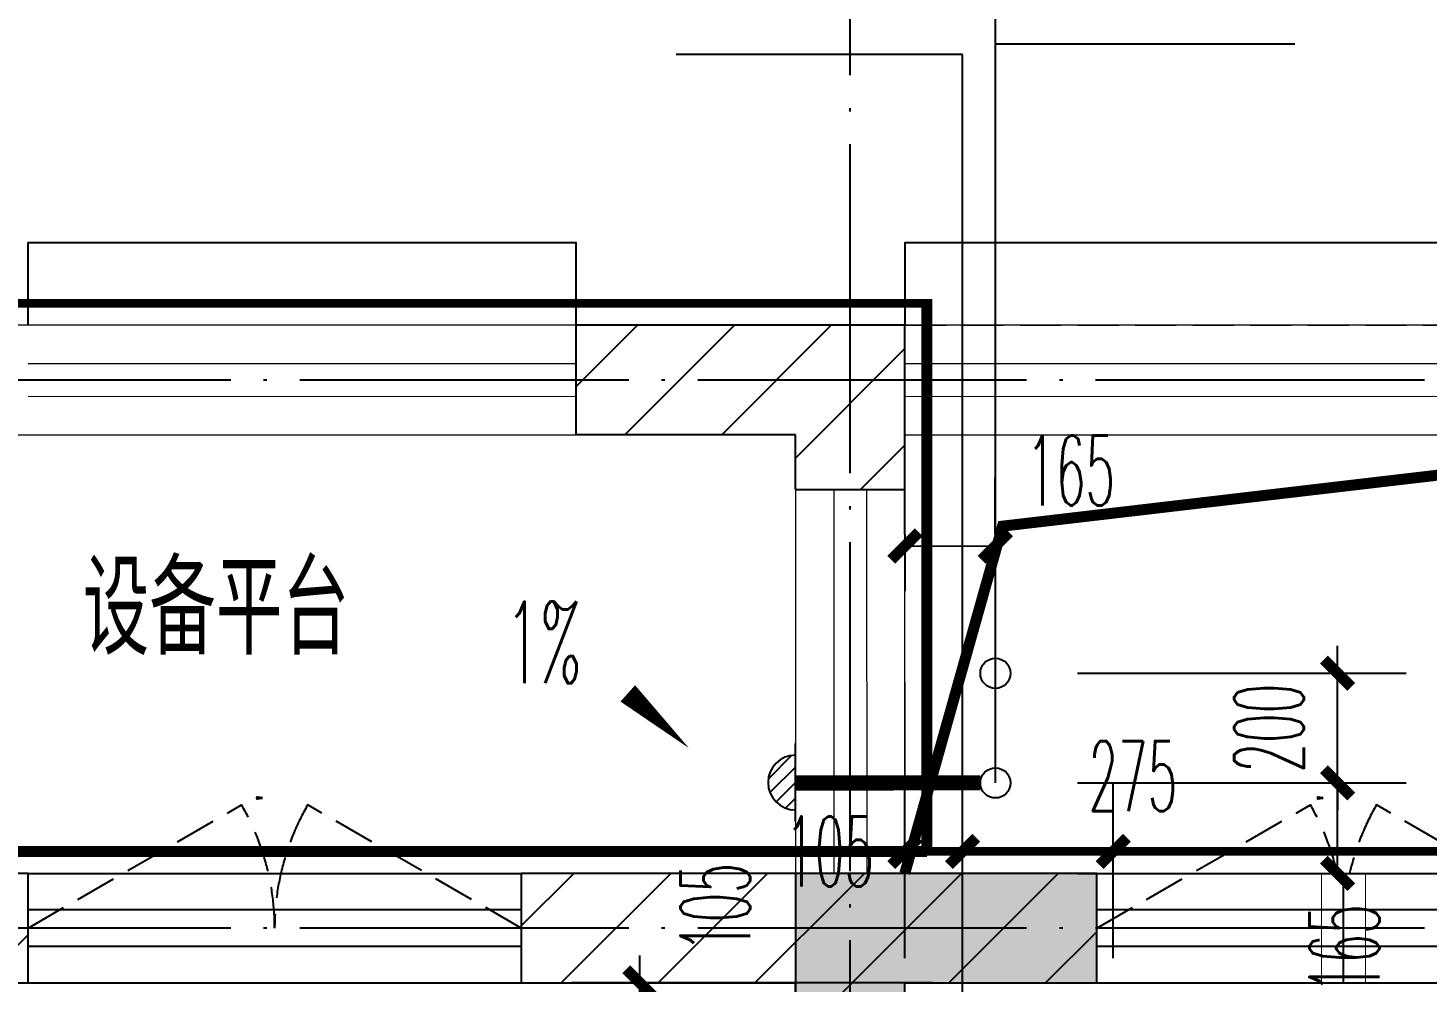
# Model space of a CAD drawing. Extents: x 27938 to 1507990, y 110129 to 923079.
# Drawn here: x 1218264 to 1220818, y 589824 to 591566 of the extents above; entities that cross this region are included whole.
import ezdxf

# ---------------------------------------------------------------- set-up
doc = ezdxf.new("R2010")
doc.units = 0
doc.header["$LTSCALE"] = 1000
doc.header["$MEASUREMENT"] = 0
doc.linetypes.add('DASH', pattern=[0.35, 0.25, -0.1])
doc.linetypes.add('DOTE', pattern=[2.4200000000000004, 2, -0.2, 0.02, -0.2])
for name, color, linetype in [('----建筑底图', 8, 'Continuous'), ('COLUMN', 9, 'Continuous'), ('DIM_SYMB', 3, 'Continuous'), ('DIM_废水', 31, 'Continuous'), ('DIM_污水', 2, 'Continuous'), ('DIM_雨水', 4, 'Continuous'), ('DOTE', 1, 'Continuous'), ('LVTRY', 6, 'Continuous'), ('PIPE-废水', 31, 'TG_F'), ('PUB_HATCH', 8, 'Continuous'), ('PUB_TEXT', 4, 'Continuous'), ('VPIPE-凝结', 150, 'N'), ('VPIPE-废水', 31, 'Continuous'), ('VPIPE-雨水', 4, 'Y'), ('WALL', 9, 'Continuous'), ('WINDOW', 4, 'Continuous'), ('WINDOW_TEXT', 7, 'Continuous'), ('机电标识类', 1, 'Continuous'), ('看线', 251, 'Continuous')]:
    doc.layers.add(name, color=color, linetype=linetype)
doc.layers.add('S-L主梁线', color=4, linetype='DASH', plot=False)
for name, color, linetype, lineweight in [('平面-排水沟', 86, 'Continuous', 15), ('平面-栏杆', 135, 'Continuous', 15), ('平面-看线', 45, 'Continuous', 15), ('平面-空调室内机', 176, 'Continuous', 9), ('空调', 76, 'Continuous', 13)]:
    doc.layers.add(name, color=color, linetype=linetype, lineweight=lineweight)
doc.styles.add('_TCH_DIM', font='SIMPLEX.shx', dxfattribs={"width": 0.7, "bigfont": 'GBCBIG.shx'})
doc.styles.add('_TCH_DIM_T3', font='SIMPLEX.shx', dxfattribs={"width": 0.4941176470588236, "bigfont": 'GBCBIG.shx'})
doc.styles.add('_TCH_WINDOW', font='SIMPLEX.shx', dxfattribs={"width": 0.7, "height": 3.5, "bigfont": 'GBCBIG.shx'})
doc.styles.get("Standard").update_dxf_attribs({"font": 'gbenor.shx', "bigfont": 'gbcbig.shx'})
doc.styles.add('TG_LINETYPE', font='SIMPLEX', dxfattribs={"width": 0.8, "height": 3, "bigfont": 'HZTXT'})
doc.linetypes.add('N', pattern='A,3,-0.2,["N",Standard,S=0.25,R=0,X=-0.1,Y=-0.115],-0.2', length=3.4)
doc.linetypes.add('TG_F', pattern='A,2,-0.3,["F",TG_LINETYPE,S=0.1,R=0,X=-0.23,Y=-0.15],0', length=2.3)
doc.linetypes.add('Y', pattern='A,3,-0.2,["Y",Standard,S=0.25,R=0,X=-0.1,Y=-0.115],-0.2', length=3.4)
doc.dimstyles.new('_TWT_ARCH&&50', dxfattribs={"dimtxt": 127.5, "dimasz": 50, "dimexe": 125, "dimexo": 150, "dimgap": 61.25000000000001, "dimtad": 1, "dimdec": 0, "dimzin": 0, "dimdsep": 46, "dimtxsty": '_TCH_DIM_T3', "dimblk": 'ARCHTICK', "dimcen": 0.09, "dimclrt": 7, "dimazin": 2, "dimtfac": 1, "dimtdec": 0, "dimtix": 1, "dimtmove": 2, "dimatfit": 3, "dimfxl": 1, "dimtolj": 1, "dimtzin": 0, "dimarcsym": 0})
pattern_1 = [(45, (0, 89.755675), (-88.38838300365748, 88.3883830036575), [])]

# ---------------------------------------------------------------- blocks, each defined once
blk = doc.blocks.new('GFDGFSDFGD')
at = {"layer": 'PUB_HATCH'}
blk.add_hatch(color=256, dxfattribs=at).paths.add_polyline_path([(439566.4865317799, 373023.7243817647), (439016.5711227141, 373023.7242364523), (439016.5716928639, 372023.7232685714), (439216.5708743546, 372023.7239847798), (439216.5708215295, 372823.7236273639), (439566.4864635121, 372823.7234225881)])
at = {"layer": 'COLUMN', "color": 6}
for p, q in [((439566.4865317799, 373023.7243817647), (439016.5711227141, 373023.7242364523)), ((439016.5711227141, 373023.7242364523), (439016.5716928639, 372023.7232685714)), ((439566.4864635121, 372823.7234225881), (439566.4865317799, 373023.7243817647))]:
    blk.add_line(p, q, dxfattribs=at)
blk = doc.blocks.new('dongkong')
blk.add_wipeout([(-603756.0415179721, 210770.96306340612), (-603756.0415180603, 210570.80961624245), (-603836.0415181214, 210570.80961593534), (-603836.0415181519, 210770.96306307407)])
at = {"layer": '机电标识类', "color": 250, "linetype": 'DASH', "ltscale": 400}
for p, q in [((-603796.0415180789, 210770.9630630909), (-603796.0415180789, 210570.8096162414)), ((-603896.0415180789, 210670.6929921169), (-603696.0415180789, 210670.6929921169))]:
    blk.add_line(p, q, dxfattribs=at)
at = {"layer": '空调', "color": 6, "linetype": 'DASH', "const_width": 2}
blk.add_lwpolyline([(-603756.0415180789, 210770.9630630909), (-603756.0415180789, 210570.8096162414), (-603836.0415180789, 210570.8096162414), (-603836.0415180789, 210770.9630630909)], close=True, dxfattribs=at)
blk = doc.blocks.new('A$C7A951E79')
at = {"layer": 'LVTRY'}
for p, q in [((-0.03019816137384623, -71.1504577078158), (0.03032669913955033, 71.45330783701502)), ((-7.071067817567382, 49.49747468566056), (-49.49747468711575, 7.071067807148211)), ((0.01200970011996105, 28.29628095228691), (-46.54583911696682, -18.26156787434593)), ((0, 0), (-35.35533905785996, -35.35533906542696)), ((-0.01200970011996105, -28.29628095240332), (-18.26156786479987, -46.54583912075032))]:
    blk.add_line(p, q, dxfattribs=at)
blk.add_arc((6.426847539842129e-05, 0.1514250643085688), 49.94917711705559, 89.97568208789981, 269.9756820878998, dxfattribs=at)
blk.add_point((0, 0), dxfattribs=at)
blk = doc.blocks.new('A$C42425DA4')
blk.add_blockref('A$C7A951E79', (13800.45369265578, 0.0296072558267042))
blk = doc.blocks.new('$WINLIB2D$00000001')
at = {"color": 0}
for points in [[(-0.4999999999999964, 0.5000000000000142), (-0.4999999999999964, -0.4999999999999858)], [(-0.4999999999999964, 0.5000000000000142), (0.5000000000000036, 0.5000000000000142)], [(0.5000000000000036, -0.4999999999999858), (0.5000000000000036, 0.5000000000000142)], [(0.5000000000000036, 0.1666666666666714), (-0.4999999999999964, 0.1666666666666714)], [(0.5000000000000036, -0.1666666666666572), (-0.4999999999999964, -0.1666666666666572)], [(-0.4999999999999964, -0.4999999999999858), (0.5000000000000036, -0.4999999999999858)]]:
    blk.add_lwpolyline(points, dxfattribs=at)
blk = doc.blocks.new('A$C149A4CC3')
at = {"layer": 'PUB_HATCH'}
h = blk.add_hatch(dxfattribs=at)
h.set_pattern_fill('普通砖', color=256, scale=50, style=0)
h.set_pattern_definition(pattern_1)
h.paths.add_polyline_path([(-6599.999989748897, -15710.08435540446), (-6399.999989742932, -15510.08435540854), (-6999.999989441642, -15510.08435539628), (-6999.999989445741, -15710.08435539628)])
h = blk.add_hatch(dxfattribs=at)
h.set_pattern_fill('普通砖', color=256, scale=50, style=0)
h.set_pattern_definition(pattern_1)
h.paths.add_polyline_path([(-6399.999989751959, -15810.084355517), (-6399.999989742932, -15510.08435540854), (-6599.999989748897, -15710.08435540446), (-6599.999989751959, -15810.08435551095)])
h = blk.add_hatch(dxfattribs=at)
h.set_pattern_fill('普通砖', color=256, scale=50, style=0)
h.set_pattern_definition(pattern_1)
h.paths.add_polyline_path([(-8199.999989387456, -16710.08435545635), (-7999.999984923729, -16710.08435546495), (-7999.999984915128, -16510.08435546494), (-8099.999989361076, -16510.08435546064), (-8199.999989368787, -16576.75102202212)])
h = blk.add_hatch(dxfattribs=at)
h.set_pattern_fill('普通砖', color=256, scale=50, style=0)
h.set_pattern_definition(pattern_1)
h.paths.add_polyline_path([(-6499.999989771874, -16510.08435552946), (-7099.999984915149, -16510.08435550366), (-7099.999984923749, -16710.08435550366), (-6599.999989802998, -16710.08435552516), (-6499.999989792997, -16643.41768886242)])
h = blk.add_hatch(dxfattribs=at)
h.set_pattern_fill('普通砖', color=256, scale=50, style=0)
h.set_pattern_definition(pattern_1)
h.paths.add_polyline_path([(-6399.999989803, -16710.08435553264), (-6049.999985190259, -16710.08435554378), (-6049.999985183895, -16510.08435554377), (-6499.999989772991, -16510.08435552946), (-6499.999989792625, -16643.41768886242)])
h = blk.add_hatch(dxfattribs=at)
h.set_pattern_fill('普通砖', color=256, scale=50, style=0)
h.set_pattern_definition(pattern_1)
h.paths.add_polyline_path([(-6599.999989863069, -19510.08435540341), (-6399.999989860926, -19410.08435537703), (-6399.999989803, -16710.08435553264), (-6499.999989792996, -16643.41768886242), (-6599.999989802998, -16710.08435552516)])
at = {"color": 8, "linetype": 'DASH', "ltscale": 0.8, "const_width": 20}
for points in [[(0.003342016949318349, -16470.08435543487), (-1659.999992188881, -16470.08435543906), (-1659.999992801226, -15470.08435546519), (-4839.999989744043, -15470.08435569576), (-4839.999989768607, -16470.08435556991), (-6359.999989774195, -16470.08435552154), (-6359.999989743694, -15470.08435540629), (-8059.99998934858, -15470.08435539098), (-8059.999989335309, -14670.08434770285), (-10160.00100836717, -14670.08434783731), (-10160.00100967474, -13020.08434792334)], [(-6359.999989774195, -16470.08435552154), (-8059.999984820839, -16470.08437112049), (-8059.999984820839, -15710.08530140889)]]:
    blk.add_lwpolyline(points, dxfattribs=at)
at = {"layer": 'DOTE', "color": 169, "linetype": 'DOTE', "ltscale": 0.3}
for p, q in [((-6499.999999315129, -19410.08434694167), (-6499.999999900698, -11458.04734790955)), ((25039.89799962282, -15610.08435363509), (-25818.76699962281, -15610.08435363503)), ((25039.89799962282, -16610.08434715244), (-25818.76699962281, -16610.08434715233))]:
    blk.add_line(p, q, dxfattribs=at)
at = {"layer": 'VPIPE-凝结', "color": 8, "ltscale": 0.1}
blk.add_line((-6290.005524652195, -16344.54390998889), (-6599.773159385542, -16344.54392768408), dxfattribs=at)
at = {"layer": 'WALL', "color": 8}
for p, q in [((-6399.999989742932, -15510.08435540854), (-6999.999989441642, -15510.08435539628)), ((-6999.999989445741, -15710.08435539628), (-6999.999989441642, -15510.08435539628)), ((-6399.999989751959, -15810.084355517), (-6399.999989742932, -15510.08435540854)), ((-6599.999989748897, -15710.08435540446), (-6999.999989445741, -15710.08435539628)), ((-6599.999989751959, -15810.08435551095), (-6599.999989748897, -15710.08435540446)), ((-6599.999989751959, -15810.08435551095), (-6399.999989751959, -15810.084355517)), ((-7999.999984915128, -16510.08435546494), (-8099.999989361076, -16510.08435546064)), ((-7999.999984923729, -16710.08435546495), (-7999.999984915128, -16510.08435546494)), ((-6499.999989771874, -16510.08435552946), (-7099.999984915149, -16510.08435550366)), ((-7099.999984915149, -16510.08435550366), (-7099.999984923749, -16710.08435550366)), ((-6049.999985183895, -16510.08435554377), (-6499.999989772991, -16510.08435552946)), ((-6049.999985190259, -16710.08435554378), (-6049.999985183895, -16510.08435554377)), ((-8199.999989387456, -16710.08435545635), (-7999.999984923729, -16710.08435546495)), ((-7099.999984923749, -16710.08435550366), (-6599.999989802998, -16710.08435552516)), ((-6599.999989863069, -19510.08435540341), (-6599.999989802998, -16710.08435552516)), ((-6399.999989860926, -19410.08435537703), (-6399.999989803, -16710.08435553264)), ((-6399.999989803, -16710.08435553264), (-6049.999985190259, -16710.08435554378))]:
    blk.add_line(p, q, dxfattribs=at)
at = {"layer": 'WINDOW', "color": 8, "linetype": 'DASH', "ltscale": 0.3}
for points in [[(-7999.999985068687, -16610.08496459265), (-7610.246795760118, -16385.15730627667, -0.131605288826864), (-7549.999985018861, -16610.0849645639)], [(-7099.999984969036, -16610.08496459265), (-7489.753174277605, -16385.15730627667, 0.131605288826864), (-7549.999985018861, -16610.0849645639)], [(-6050.092190943426, -16610.08434715233), (-5660.339001634857, -16385.15668883634, -0.131605288826864), (-5600.0921908936, -16610.08434712357)], [(-5150.092190843774, -16610.08434715233), (-5539.845380152343, -16385.15668883634, 0.131605288826864), (-5600.0921908936, -16610.08434712357)]]:
    blk.add_lwpolyline(points, format="xyb", dxfattribs=at)
at = {"layer": '平面-排水沟', "color": 8}
blk.add_lwpolyline([(-6972.336657610489, -16122.15898217232, 0, 0, 0), (-6793.94278776343, -16281.75510712218, 0, 40.00000000000001, 0), (-6905.735039110332, -16181.74264520472, 0, 0, 0)], format="xyseb", dxfattribs=at)
at = {"layer": '平面-栏杆', "color": 8}
for points in [[(-8000.000497602508, -15579.94362433732), (-7000.002586116898, -15579.78725673113)], [(-6399.999985174509, -15580.03744550154), (-4800.002586283255, -15579.78725721588)], [(-8000.000497602508, -15639.94362433732), (-7000.002586116898, -15639.78725673113)], [(-6399.999985174509, -15640.03744550154), (-4800.002586283255, -15639.78725721588)], [(-6529.999999122345, -15810.08435649547), (-6529.702900456847, -16510.08175527182)], [(-6469.999999122345, -15810.08435649547), (-6469.702900456847, -16510.08175527182)]]:
    blk.add_lwpolyline(points, dxfattribs=at)
at = {"layer": '平面-看线', "color": 8}
blk.add_line((-6399.702900435892, -16510.08413631405), (-6399.999999101856, -15810.08435649547), dxfattribs=at)
at = {"layer": '平面-看线', "color": 8, "linetype": 'DASH', "ltscale": 0.3}
for points in [[(-6999.999989437172, -15510.08435539581), (-7999.999989247182, -15510.08435534762)], [(-6399.999989676056, -15510.08435584145), (-4799.99998960807, -15510.08435588103)]]:
    blk.add_lwpolyline(points, dxfattribs=at)
at = {"layer": '平面-看线', "color": 8}
for points in [[(-7999.999989247182, -15710.08435534762), (-6999.999989443691, -15710.08435539581)], [(-6399.999989681179, -15710.08435584145), (-4799.999989613192, -15710.08435588103)], [(-6599.999999121879, -15810.08435649547), (-6599.702900456381, -16510.08175527182)]]:
    blk.add_lwpolyline(points, dxfattribs=at)
at = {"layer": '看线', "color": 8, "ltscale": 0.5}
for points in [[(-7000.000019973842, -15510.08434172353), (-7000.000020346837, -15360.08434172353), (-8000.000533058541, -15360.08434420015), (-8000.000533182872, -15510.08434420574)], [(-4800.000020219712, -15510.08433643595), (-4800.000020592706, -15360.08433643595), (-6400.000020770589, -15360.08434036496), (-6400.000020414358, -15510.08434029861)]]:
    blk.add_lwpolyline(points, dxfattribs=at)
at = {"color": 8}
for name, p in [('GFDGFSDFGD', (-445616.5786988664, -389533.8091794208)), ('A$C42425DA4', (-20400.22683947522, -16344.5439277101))]:
    blk.add_blockref(name, p, dxfattribs=at)
at = {"layer": 'WINDOW', "color": 8}
ref = blk.add_blockref('$WINLIB2D$00000001', (-7549.99998491944, -16610.0843554843), dxfattribs=dict(at, xscale=-900, yscale=200, zscale=-900, rotation=179.999999997536))
ref.add_attrib('A', 'C0914', (-7583.82426959311, -16374.70996456393), dxfattribs={"layer": 'WINDOW_TEXT', "color": 8, "ltscale": 0.5, "height": 4.25, "rotation": 359.999999997536, "style": '_TCH_WINDOW', "width": 0.4941176470588236})
at = {"layer": 'PUB_TEXT', "color": 8}
blk.add_text('设备平台', height=168.7943262411347, dxfattribs=at).set_placement((-7900.236182723776, -16111.11622094241))
at = {"layer": '平面-排水沟', "color": 7, "style": '_TCH_DIM', "width": 0.4941176470588236}
blk.add_text('1%', height=148.75, dxfattribs=at).set_placement((-7128.63800547652, -16163.16315737924))
at = {"layer": '平面-空调室内机', "color": 8, "ltscale": 0.3, "rotation": 180}
blk.add_blockref('dongkong', (-609396.0415051044, 194060.7256675176), dxfattribs=at)
at = {"color": 8, "const_width": 20}
blk.add_lwpolyline([(-6400.297088314896, -16510.08579359303), (-6222.064111316577, -15876.66943581955), (-4799.99998963566, -15710.08435588115)], dxfattribs=at)
at = {"layer": 'WINDOW', "color": 8}
ref = blk.add_blockref('$WINLIB2D$00000001', (-5599.999985187082, -16610.08435555809), dxfattribs=dict(at, xscale=-900, yscale=200, zscale=-900, rotation=179.9999999981768))
ref.add_attrib('A', 'C0914', (-5648.419311920854, -16374.70894857115), dxfattribs={"layer": 'WINDOW_TEXT', "color": 8, "ltscale": 0.5, "height": 4.25, "rotation": 359.9999999981769, "style": '_TCH_WINDOW', "width": 0.4941176470588236})
blk = doc.blocks.new('A$C63B2058D')
at = {"layer": 'S-L主梁线', "color": 0, "linetype": 'ByBlock', "lineweight": 18}
for p, q in [((7149.998994176043, 5299.999992515659), (5549.999826125102, 5299.999992515659)), ((8949.999950838741, 5299.999992515659), (7149.998994176043, 5299.999992515659)), ((7249.998994176043, 5099.999992515659), (8849.99889935262, 5099.999992515659)), ((7249.998994176043, 4299.99999295664), (7249.998994176043, 5099.999992515659)), ((8499.989436589181, 4299.999985175149), (7599.906830612861, 4299.999993328529))]:
    blk.add_line(p, q, dxfattribs=at)
at = {"layer": 'S-L主梁线', "color": 0, "linetype": 'DASH', "lineweight": 18}
for p, q in [((5549.999826125102, 5099.999992515659), (7049.998994176043, 5099.999992515659)), ((7049.998994176043, 5099.999992515717), (7049.998994176043, 4299.999992544123)), ((7599.906831025321, 4099.999994234357), (8499.989436589181, 4099.999986080977))]:
    blk.add_line(p, q, dxfattribs=at)
blk = doc.blocks.new('_ArchTick')
at = {"color": 0, "linetype": 'ByBlock', "const_width": 0.4}
blk.add_lwpolyline([(-0.5, -0.5), (0.5, 0.5)], dxfattribs=at)
blk = doc.blocks.new('*D362')
at = {"layer": 'Defpoints', "color": 0}
for p in [(1220028.60379821, 590388.9752524293), (1220652.848424041, 590388.9752524293), (1220028.603851059, 590188.9752524293)]:
    blk.add_point(p, dxfattribs=at)
at = {"layer": 'DIM_SYMB', "color": 0, "lineweight": -2}
for p, q in [((1220652.848424041, 590388.9752524293), (1220652.848424041, 590438.9752524293)), ((1220178.60379821, 590388.9752524293), (1220777.848424041, 590388.9752524293)), ((1220652.848424041, 590188.9752524293), (1220652.848424041, 590388.9752524293)), ((1220178.603851059, 590188.9752524293), (1220777.848424041, 590188.9752524293)), ((1220652.848424041, 590188.9752524293), (1220652.848424041, 590138.9752524293))]:
    blk.add_line(p, q, dxfattribs=at)
at = {"layer": 'DIM_SYMB', "color": 0, "lineweight": -2, "xscale": 50, "yscale": 50, "zscale": 50}
for p, rotation in [((1220652.848424041, 590388.9752524293), 270), ((1220652.848424041, 590188.9752524293), 90)]:
    blk.add_blockref('_ArchTick', p, dxfattribs=dict(at, rotation=rotation))
at = {"layer": 'DIM_SYMB', "color": 7, "insert": (1220527.848424041, 590288.9752524294), "char_height": 127.5, "attachment_point": 5, "rotation": 90, "style": '_TCH_DIM_T3'}
blk.add_mtext('\\A1;200', dxfattribs=at)
blk = doc.blocks.new('*D363')
at = {"layer": 'Defpoints', "color": 0}
for p in [(1220028.603851059, 590188.97525243), (1220652.848472266, 590188.97525243), (1220028.603894659, 590023.9751650128)]:
    blk.add_point(p, dxfattribs=at)
at = {"layer": 'DIM_SYMB', "color": 0, "lineweight": -2}
for p, q in [((1220178.603851059, 590188.97525243), (1220777.848472266, 590188.97525243)), ((1220652.848472266, 590023.9751650128), (1220652.848472266, 590188.97525243)), ((1220178.603894659, 590023.9751650128), (1220777.848472266, 590023.9751650128))]:
    blk.add_line(p, q, dxfattribs=at)
at = {"layer": 'DIM_SYMB', "color": 0, "lineweight": -2, "xscale": 50, "yscale": 50, "zscale": 50}
for p, rotation in [((1220652.848472266, 590188.97525243), 90), ((1220652.848472266, 590023.9751650128), 270)]:
    blk.add_blockref('_ArchTick', p, dxfattribs=dict(at, rotation=rotation))
at = {"layer": 'DIM_SYMB', "color": 7, "insert": (1220665.3485304, 589886.4753332688), "char_height": 127.5, "attachment_point": 5, "rotation": 90, "style": '_TCH_DIM_T3'}
blk.add_mtext('\\A1;165', dxfattribs=at)
blk = doc.blocks.new('*D364')
at = {"layer": 'Defpoints', "color": 0}
for p in [(1220243.695579977, 590063.9756559937), (1219968.693133026, 589718.975049294), (1220243.695579977, 589718.975049288)]:
    blk.add_point(p, dxfattribs=at)
at = {"layer": 'DIM_SYMB', "color": 0, "lineweight": -2}
for p, q in [((1219968.693133026, 589868.975049294), (1219968.693133026, 590188.9756559937)), ((1220243.695579977, 589868.975049288), (1220243.695579977, 590188.9756559937)), ((1219968.693133026, 590063.9756559937), (1220243.695579977, 590063.9756559937))]:
    blk.add_line(p, q, dxfattribs=at)
at = {"layer": 'DIM_SYMB', "color": 0, "lineweight": -2, "xscale": 50, "yscale": 50, "zscale": 50, "rotation": 180}
blk.add_blockref('_ArchTick', (1219968.693133026, 590063.9756559937), dxfattribs=at)
at = {"layer": 'DIM_SYMB', "color": 0, "lineweight": -2, "xscale": 50, "yscale": 50, "zscale": 50}
blk.add_blockref('_ArchTick', (1220243.695579977, 590063.9756559937), dxfattribs=at)
at = {"layer": 'DIM_SYMB', "color": 7, "insert": (1220279.372419251, 590201.4756559937), "char_height": 127.5, "attachment_point": 5, "style": '_TCH_DIM_T3'}
blk.add_mtext('\\A1;275', dxfattribs=at)
blk = doc.blocks.new('*D365')
at = {"layer": 'Defpoints', "color": 0}
for p in [(1219968.693133026, 590063.9756559979), (1219863.606717217, 589718.9750492962), (1219968.693133026, 589718.975049294)]:
    blk.add_point(p, dxfattribs=at)
at = {"layer": 'DIM_SYMB', "color": 0, "lineweight": -2}
for p, q in [((1219863.606717217, 589868.9750492962), (1219863.606717217, 590188.9756559979)), ((1219968.693133026, 589868.975049294), (1219968.693133026, 590188.9756559979)), ((1219863.606717217, 590063.9756559979), (1219813.606717217, 590063.9756559979)), ((1219863.606717217, 590063.9756559979), (1219968.693133026, 590063.9756559979)), ((1219968.693133026, 590063.9756559979), (1220018.693133026, 590063.9756559979))]:
    blk.add_line(p, q, dxfattribs=at)
at = {"layer": 'DIM_SYMB', "color": 0, "lineweight": -2, "xscale": 50, "yscale": 50, "zscale": 50}
blk.add_blockref('_ArchTick', (1219863.606717217, 590063.9756559979), dxfattribs=at)
at = {"layer": 'DIM_SYMB', "color": 0, "lineweight": -2, "xscale": 50, "yscale": 50, "zscale": 50, "rotation": 180}
blk.add_blockref('_ArchTick', (1219968.693133026, 590063.9756559979), dxfattribs=at)
at = {"layer": 'DIM_SYMB', "color": 7, "insert": (1219726.106670972, 590063.9751282777), "char_height": 127.5, "attachment_point": 5, "style": '_TCH_DIM_T3'}
blk.add_mtext('\\A1;105', dxfattribs=at)
blk = doc.blocks.new('*D366')
at = {"layer": 'Defpoints', "color": 0}
for p in [(1220028.505292095, 590621.1918894179), (1219863.748930139, 590388.9052835827), (1220028.603851059, 590388.9752524293)]:
    blk.add_point(p, dxfattribs=at)
at = {"layer": 'DIM_SYMB', "color": 0, "lineweight": -2}
for p, q in [((1219863.685266124, 590538.9052700724), (1219863.597317829, 590746.1219093128)), ((1220028.540187045, 590538.9752389189), (1220028.45223875, 590746.1918781593)), ((1219863.650371175, 590621.1219205714), (1220028.505292095, 590621.1918894179))]:
    blk.add_line(p, q, dxfattribs=at)
at = {"layer": 'DIM_SYMB', "color": 0, "lineweight": -2, "xscale": 50, "yscale": 50, "zscale": 50}
for p, rotation in [((1219863.650371175, 590621.1219205714), 180.024317862878), ((1220028.505292095, 590621.1918894179), 0.02431786287802989)]:
    blk.add_blockref('_ArchTick', p, dxfattribs=dict(at, rotation=rotation))
at = {"layer": 'DIM_SYMB', "color": 7, "insert": (1220165.946921031, 590758.7502357133), "char_height": 127.5, "attachment_point": 5, "rotation": 0.024317862878029887, "style": '_TCH_DIM_T3'}
blk.add_mtext('\\A1;165', dxfattribs=at)
blk = doc.blocks.new('*D368')
at = {"layer": 'Defpoints', "color": 0}
for p in [(1219380.08177696, 589823.9750471334), (1220063.693153446, 589823.9750471334), (1220063.693153446, 589718.9750492936)]:
    blk.add_point(p, dxfattribs=at)
at = {"layer": 'DIM_SYMB', "color": 0, "lineweight": -2}
for p, q in [((1219380.08177696, 589823.9750471334), (1219380.08177696, 589873.9750471334)), ((1219913.693153446, 589823.9750471334), (1219255.08177696, 589823.9750471334)), ((1219380.08177696, 589718.9750492936), (1219380.08177696, 589823.9750471334)), ((1219913.693153446, 589718.9750492936), (1219255.08177696, 589718.9750492936)), ((1219380.08177696, 589718.9750492936), (1219380.08177696, 589668.9750492936))]:
    blk.add_line(p, q, dxfattribs=at)
at = {"layer": 'DIM_SYMB', "color": 0, "lineweight": -2, "xscale": 50, "yscale": 50, "zscale": 50}
for p, rotation in [((1219380.08177696, 589823.9750471334), 270), ((1219380.08177696, 589718.9750492936), 90)]:
    blk.add_blockref('_ArchTick', p, dxfattribs=dict(at, rotation=rotation))
at = {"layer": 'DIM_SYMB', "color": 7, "insert": (1219517.58177696, 589961.4750471334), "char_height": 127.5, "attachment_point": 5, "rotation": 90, "style": '_TCH_DIM_T3'}
blk.add_mtext('\\A1;105', dxfattribs=at)

msp = doc.modelspace()

# ---------------------------------------------------------------- block references
at = {"layer": '----建筑底图'}
msp.add_blockref('A$C149A4CC3', (1226263.606702472, 606534.0600115282), dxfattribs=at)

# ---------------------------------------------------------------- next in the draw order: linework, layer by layer
at = {"layer": 'DIM_废水'}
for p, q in [((1220028.603837182, 590188.9752524275), (1220028.603837182, 591537.3510938116)), ((1220028.603837182, 591537.3510938116), (1220575.129918591, 591537.3510938116))]:
    msp.add_line(p, q, dxfattribs=at)
at = {"layer": 'DIM_污水'}
for p, q in [((1219968.792140627, 591517.8590938116), (1219446.029206784, 591517.8590938116)), ((1219968.792140627, 589718.9756652019), (1219968.792140627, 591517.8590938116))]:
    msp.add_line(p, q, dxfattribs=at)
at = {"layer": 'DIM_雨水'}
msp.add_line((1220028.603837182, 590388.9752524275), (1220028.603837182, 592090.1840938115), dxfattribs=at)
at = {"layer": 'PIPE-废水', "ltscale": 0.25, "const_width": 27.5}
msp.add_lwpolyline([(1220001.103853536, 590188.9635806535), (1219663.833852263, 590188.8204337398)], dxfattribs=at)
at = {"layer": 'VPIPE-废水'}
msp.add_circle((1220028.603837182, 590188.9752524275), 27.5, dxfattribs=at)
at = {"layer": 'VPIPE-雨水'}
msp.add_circle((1220028.603837182, 590388.9752524275), 27.5, dxfattribs=at)

# ---------------------------------------------------------------- next in the draw order: block references
at = {"layer": 'S-L主梁线', "color": 225, "linetype": 'ByBlock', "lineweight": 18}
msp.add_blockref('A$C63B2058D', (1212613.606707373, 585723.9756636247), dxfattribs=at)

# ---------------------------------------------------------------- next in the draw order: dimensions: what is measured, and where the dimension line sits
at = {"layer": 'DIM_SYMB'}
for base, p1, p2, angle, picture, middle in [((1220028.505292095, 590621.1918894179), (1219863.748930139, 590388.9052835827), (1220028.603851059, 590388.9752524293), 0.024317862878094978, '*D366', (1220165.946921031, 590758.7502357133)), ((1220243.695579977, 590063.9756559937), (1219968.693133026, 589718.975049294), (1220243.695579977, 589718.975049288), 359.99999999876303, '*D364', (1220279.372419251, 590201.4756559937)), ((1220652.848472266, 590188.97525243), (1220028.603894659, 590023.9751650128), (1220028.603851059, 590188.97525243), 90.00001514000209, '*D363', (1220665.3485304, 589886.4753332688)), ((1219968.693133026, 590063.9756559979), (1219863.606717217, 589718.9750492962), (1219968.693133026, 589718.975049294), 359.999999998794, '*D365', (1219726.106670972, 590063.9751282777)), ((1219380.08177696, 589823.9750471334), (1220063.693153446, 589718.9750492936), (1220063.693153446, 589823.9750471334), 90, '*D368', (1219517.58177696, 589961.4750471334))]:
    dim = msp.add_linear_dim(base=base, p1=p1, p2=p2, angle=angle, dimstyle='_TWT_ARCH&&50', dxfattribs=at)
    dim.commit()
    dim.dimension.update_dxf_attribs({"geometry": picture, "text_midpoint": middle, "dimtype": 129})
dim = msp.add_aligned_dim(p1=(1220028.603851059, 590188.9752524293), p2=(1220028.60379821, 590388.9752524293), distance=-624.2446258310011, dimstyle='_TWT_ARCH&&50', dxfattribs=at)
dim.commit()
dim.dimension.update_dxf_attribs({"geometry": '*D362', "text_midpoint": (1220527.848424041, 590288.9752524294)})

doc.saveas('drawing.dxf')
